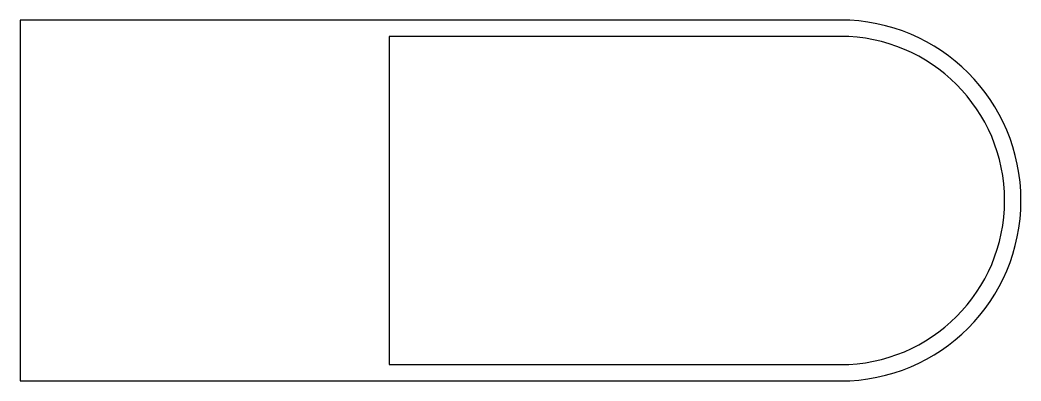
# Model space of a CAD drawing. Header units: millimetres. Extents: x 0 to 260, y 0 to 244.
# Drawn here: x 138.1 to 260.1, y 199.7 to 243.7 of the extents above; entities outside this region: 2.
import ezdxf

# ---------------------------------------------------------------- set-up
doc = ezdxf.new("R2010")
doc.units = ezdxf.units.MM
doc.styles.add('SLDTEXTSTYLE0', font='TXT', dxfattribs={"width": 0.7})

msp = doc.modelspace()

# ---------------------------------------------------------------- linework, layer by layer
at = {"color": 7, "linetype": 'Continuous', "lineweight": 25}
for p, q in [((238.06, 243.67), (138.06, 243.67)), ((138.06, 243.67), (138.06, 199.67)), ((238.06, 241.67), (183.06, 241.67)), ((183.06, 241.67), (183.06, 201.67)), ((183.06, 201.67), (238.06, 201.67)), ((138.06, 199.67), (238.06, 199.67))]:
    msp.add_line(p, q, dxfattribs=at)
for radius in [22, 20]:
    msp.add_arc((238.06, 221.67), radius, 270, 90, dxfattribs=at)

# ---------------------------------------------------------------- texts
at = {"color": 7, "linetype": 'Continuous', "char_height": 6.92, "attachment_point": 1, "style": 'SLDTEXTSTYLE0'}
for s, insert in [('SOLIDWORKS Educational Product.', (0, 19.3)), ('For Instructional Use Only.', (0, 8.92))]:
    msp.add_mtext(s, dxfattribs=dict(at, insert=insert))

doc.saveas('drawing.dxf')
